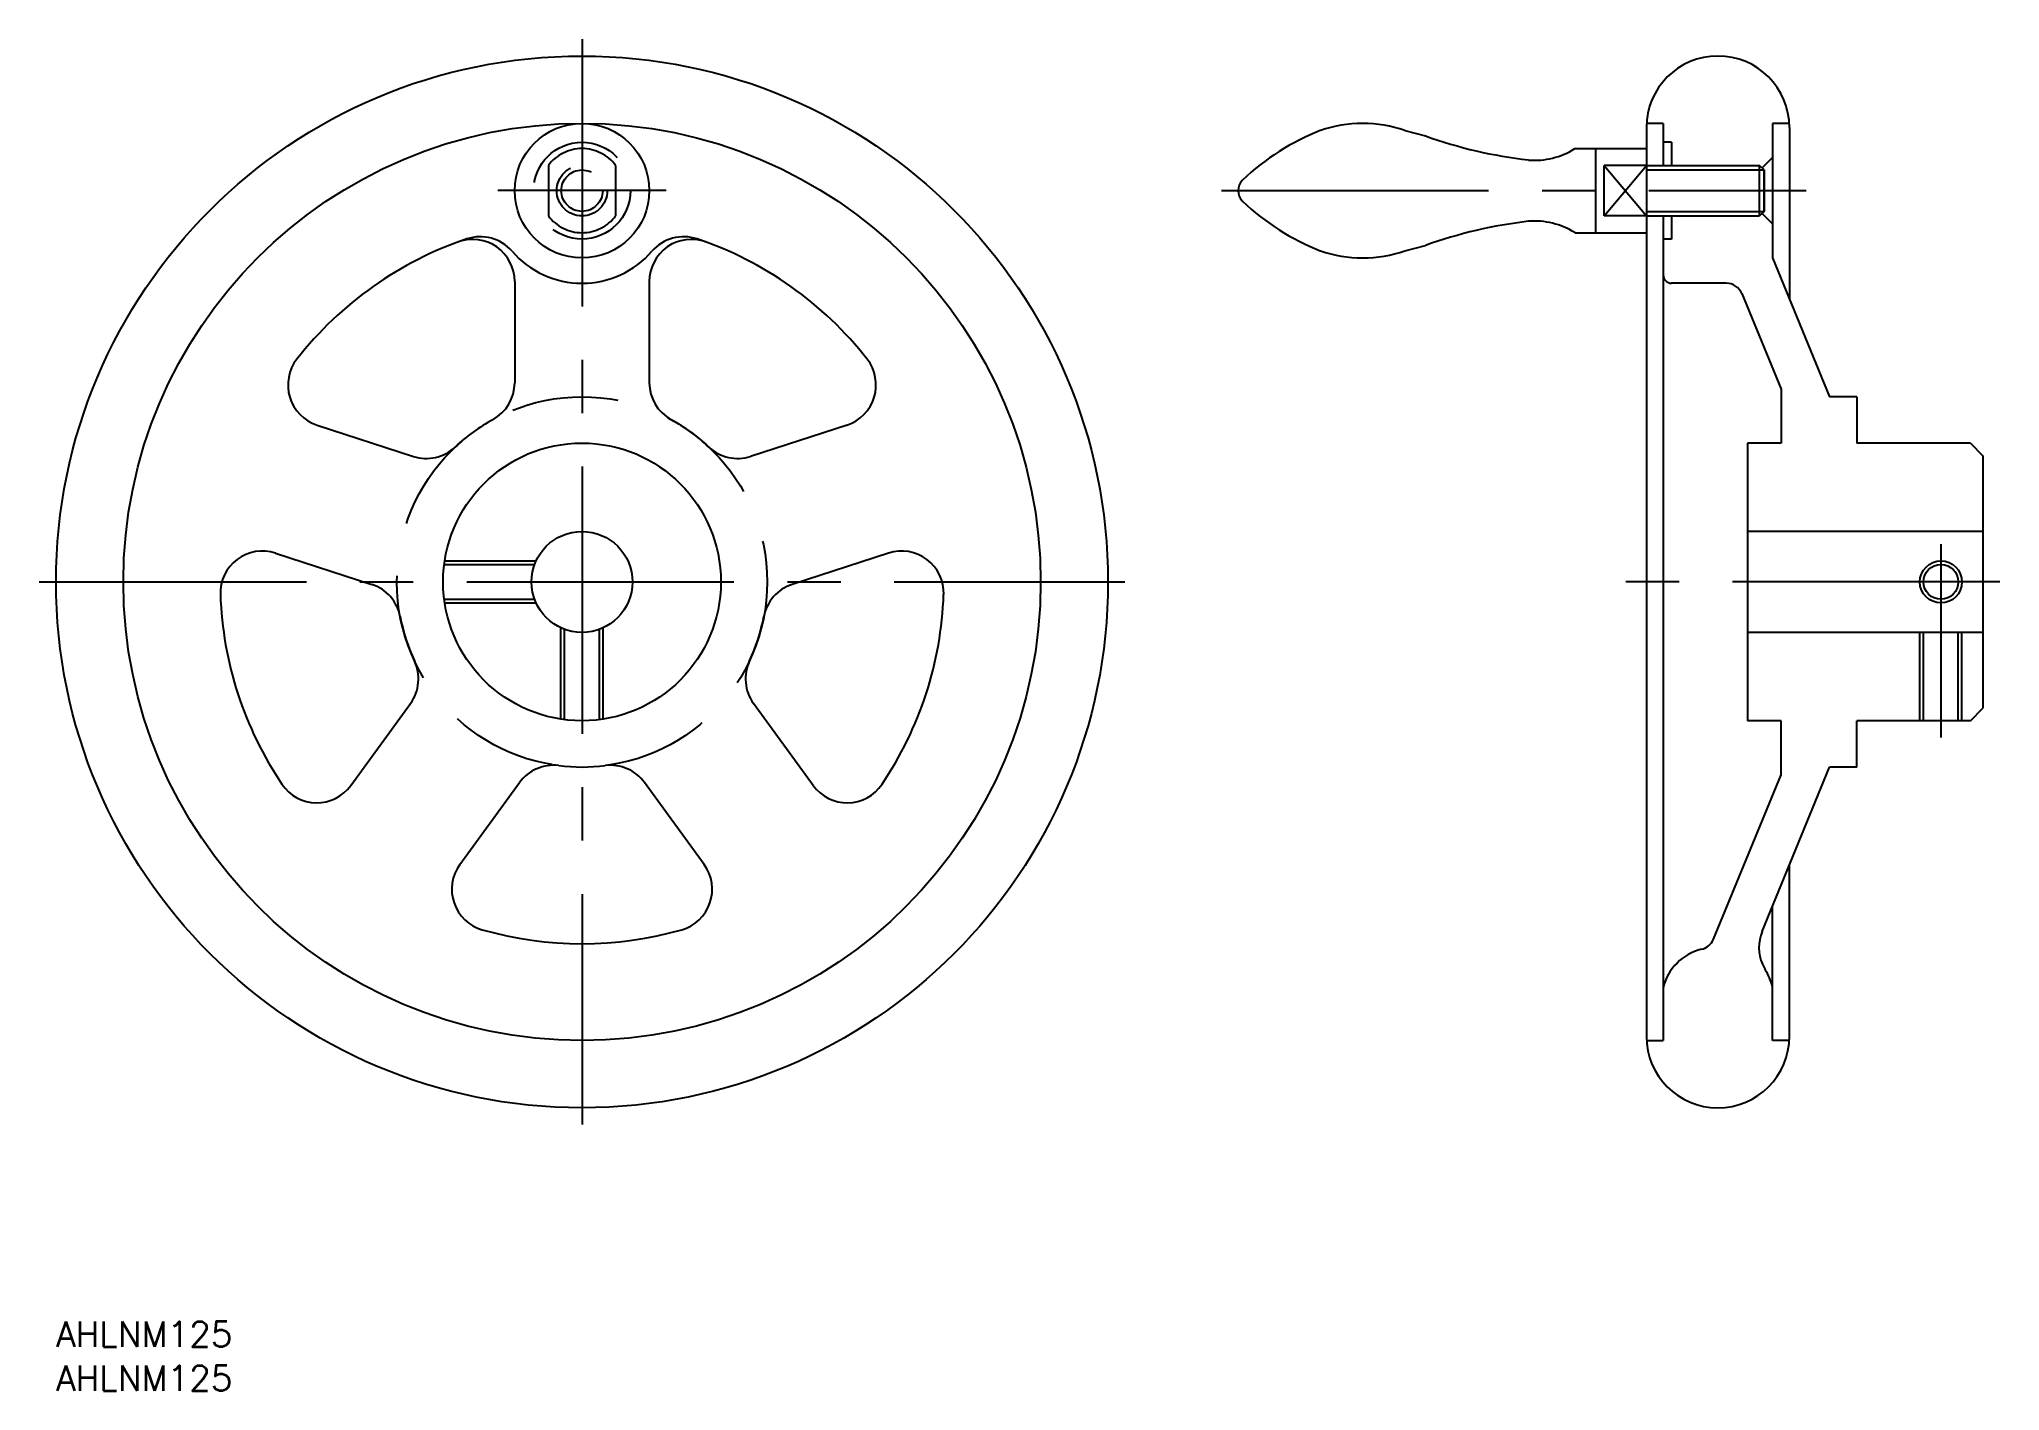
# Model space of a CAD drawing. Extents: x -64 to 168, y -96 to 65.
import ezdxf

# ---------------------------------------------------------------- set-up
doc = ezdxf.new("R2010")
doc.units = 0
doc.linetypes.add('CENTER', pattern=[50.8, 31.75, -6.35, 6.35, -6.35])
doc.linetypes.add('DASHED', pattern=[19.05, 12.7, -6.35])
doc.layers.get('0').update_dxf_attribs({"linetype": 'CONTINUOUS'})
doc.layers.add('CENTER', color=1, linetype='CENTER')
doc.styles.get("Standard").update_dxf_attribs({"font": 'txt.shx', "height": 3, "bigfont": 'bigfont.shx'})

# ---------------------------------------------------------------- blocks, each defined once
blk = doc.blocks.new('*U2')
at = {"color": 7, "linetype": 'CONTINUOUS'}
blk.add_text('AHLNM125', height=3, dxfattribs=at).set_placement((-62.5, -96.13))
blk = doc.blocks.new('*U3')
at = {"color": 7, "linetype": 'CONTINUOUS'}
blk.add_text('AHLNM125', height=3, dxfattribs=at).set_placement((-62.5, -90.9))

msp = doc.modelspace()

# ---------------------------------------------------------------- linework, layer by layer
at = {"color": 7, "linetype": 'CONTINUOUS'}
for p, q in [((97.79, 53.65), (100.23, 53)), ((126.48, 54), (126.48, -54)), ((128.48, 54.5), (126.49, 54.5)), ((128.48, 54.5), (128.48, 49.5)), ((143.46, 54.5), (141.48, 54.5)), ((141.48, 54.5), (141.48, 38.51)), ((143.48, 54), (143.48, 33.64)), ((117.98, 51.5), (126.48, 51.5)), ((120.48, 41.5), (120.48, 51.5)), ((129.48, 52.25), (128.48, 52.25)), ((129.48, 52.25), (129.48, 49.5)), ((126.48, 49.5), (139.93, 49.5)), ((139.93, 43.5), (139.93, 49.5)), ((140.48, 48.96), (139.93, 49.5)), ((141.48, 50.46), (140.23, 49.21)), ((140.48, 44.04), (140.48, 48.96)), ((140.48, 48.96), (140.48, 44.04)), ((126.48, 43.5), (139.93, 43.5)), ((128.48, 43.5), (128.48, -54.5)), ((129.48, 43.5), (129.48, 40.75)), ((140.48, 44.04), (139.93, 43.5)), ((140.23, 43.79), (141.48, 42.54)), ((97.79, 39.35), (100.23, 40)), ((117.98, 41.5), (126.48, 41.5)), ((129.48, 40.75), (128.48, 40.75)), ((141.48, 38.51), (148.26, 22)), ((-8, 35.71), (-8, 23.66)), ((8, 35.71), (8, 23.66)), ((135.97, 35.5), (129.48, 35.5)), ((137.82, 34.26), (142.48, 22.91)), ((142.48, 22.91), (142.48, 16.5)), ((151.48, 22), (148.26, 22)), ((151.48, 22), (151.48, 16.5)), ((-31.49, 18.64), (-20.03, 14.92)), ((31.49, 18.64), (20.03, 14.92)), ((138.48, 16.5), (138.48, -16.5)), ((142.48, 16.5), (138.48, 16.5)), ((164.98, 16.5), (151.48, 16.5)), ((164.98, 16.5), (166.48, 15)), ((166.48, 15), (166.48, -15)), ((166.48, 6), (138.48, 6)), ((-36.43, 3.43), (-24.98, -0.3)), ((36.43, 3.43), (24.98, -0.3)), ((166.48, -6), (138.48, -6)), ((159.41, -16.5), (159.41, -6)), ((163.54, -16.5), (163.54, -6)), ((-27.46, -24.19), (-20.38, -14.44)), ((27.46, -24.19), (20.38, -14.44)), ((164.98, -16.5), (166.48, -15)), ((142.48, -16.5), (138.48, -16.5)), ((142.48, -22.91), (142.48, -16.5)), ((164.98, -16.5), (151.48, -16.5)), ((151.48, -22), (151.48, -16.5)), ((134.44, -42.47), (142.48, -22.91)), ((140.23, -41.54), (148.26, -22)), ((151.48, -22), (148.26, -22)), ((-14.52, -33.59), (-7.44, -23.85)), ((14.52, -33.59), (7.44, -23.85)), ((143.48, -54), (143.48, -33.64)), ((141.48, -54.5), (141.48, -38.51)), ((140.28, -45.44), (140.59, -46.08)), ((126.49, -54.5), (128.48, -54.5)), ((143.46, -54.5), (141.48, -54.5))]:
    msp.add_line(p, q, dxfattribs=at)
at = {"color": 3, "linetype": 'DASHED'}
for p, q in [((-4, 49.5), (-4, 43.5)), ((4, 49.5), (4, 43.5)), ((121.48, 43.5), (126.48, 49.5)), ((121.48, 49.5), (126.48, 43.5)), ((126.48, 49.5), (121.48, 49.5)), ((121.48, 43.5), (121.48, 49.5)), ((126.48, 43.5), (121.48, 43.5)), ((-16.31, 2.5), (-5.45, 2.5)), ((-16.37, 2.07), (-5.63, 2.07)), ((-16.37, -2.07), (-5.63, -2.07)), ((-16.31, -2.5), (-5.45, -2.5)), ((-2.5, -16.31), (-2.5, -5.45)), ((-2.07, -16.37), (-2.07, -5.63)), ((2.07, -16.37), (2.07, -5.63)), ((2.5, -16.31), (2.5, -5.45)), ((158.98, -16.5), (158.98, -6)), ((163.98, -16.5), (163.98, -6))]:
    msp.add_line(p, q, dxfattribs=at)
at = {"color": 3, "linetype": 'CONTINUOUS'}
for p, q in [((126.48, 48.96), (140.48, 48.96)), ((126.48, 44.04), (140.48, 44.04))]:
    msp.add_line(p, q, dxfattribs=at)
at = {"color": 7, "linetype": 'CONTINUOUS'}
for centre, radius in [((0, 0), 62.5), ((0, 0), 54.5), ((0, 46.5), 8), ((0, 0), 16.5), ((0, 0), 6), ((161.48, 0), 2.07)]:
    msp.add_circle(centre, radius, dxfattribs=at)
at = {"color": 3, "linetype": 'DASHED'}
for centre, radius in [((0, 46.5), 5.75), ((0, 46.5), 3), ((0, 46.5), 2.46), ((0, 0), 22)]:
    msp.add_circle(centre, radius, dxfattribs=at)
at = {"color": 3, "linetype": 'CONTINUOUS'}
msp.add_circle((161.48, 0), 2.5, dxfattribs=at)
at = {"color": 7, "linetype": 'CONTINUOUS'}
for centre, radius, start, end in [((134.98, 54), 8.5, 360, 180), ((98.47, 26.54), 29.16, 111.5998, 133.2906), ((92.77, 39.28), 15.22, 70.719, 109.281), ((118.94, 105.6), 55.83, 250.4089, 263.3529), ((113.14, 59.26), 9.15, 265.853, 301.8973), ((79.8, 46.5), 1.83, 136.3761, 223.6239), ((79.8, 46.5), 1.83, 136.3761, 223.6239), ((98.47, 66.46), 29.16, 226.7094, 248.4002), ((118.94, -12.6), 55.83, 96.6471, 109.5911), ((113.14, 33.74), 9.15, 58.1027, 94.147), ((0, 0), 43, 108.5574, 141.9948), ((-13, 35.71), 5, 0, 110.0052), ((-12.09, 36.02), 5, 40.8998, 108.5574), ((13, 35.71), 5, 69.9948, 180), ((12.09, 36.02), 5, 71.4426, 139.1002), ((0, 0), 43, 38.0052, 71.4426), ((0, 46.5), 11, 220.8998, 319.1002), ((92.77, 53.72), 15.22, 250.719, 289.281), ((129.48, 36.5), 1, 180, 270), ((135.97, 33.5), 2, 22.33, 90), ((-29.94, 23.4), 5, 141.9948, 252), ((29.94, 23.4), 5, 288, 38.0052), ((-13, 23.66), 5, 298.7822, 0), ((13, 23.66), 5, 180, 241.2178), ((0, 0), 22, 118.7822, 133.2178), ((0, 0), 22, 46.7822, 61.2178), ((-18.49, 19.68), 5, 252, 313.2178), ((18.49, 19.68), 5, 226.7822, 288), ((-37.98, -1.33), 5, 72, 182.0052), ((37.98, -1.33), 5, 357.9948, 108), ((0, 0), 43, 182.0052, 213.9948), ((-26.52, -5.05), 5, 10.7822, 72), ((26.52, -5.05), 5, 108, 169.2178), ((0, 0), 43, 326.0052, 357.9948), ((0, 0), 22, 190.7822, 205.2178), ((0, 0), 22, 334.7822, 349.2178), ((-24.43, -11.5), 5, 324, 25.2178), ((24.43, -11.5), 5, 154.7822, 216), ((-3.39, -26.79), 5, 82.7822, 144), ((0, 0), 22, 262.7822, 277.2178), ((3.39, -26.79), 5, 36, 97.2178), ((-31.51, -21.25), 5, 213.9948, 324), ((31.51, -21.25), 5, 216, 326.0052), ((-10.47, -36.53), 5, 144, 254.0052), ((10.47, -36.53), 5, 285.9948, 36), ((0, 0), 43, 254.0052, 285.9948), ((144.86, -43.44), 5, 157.67, 203.6448), ((134.52, -49.72), 6.24, 103.7955, 165.8538), ((132.59, -41.71), 2, 282.8041, 337.67), ((133.68, -50.32), 8.11, 15.9921, 31.5172), ((134.98, -54), 8.5, 180, 360)]:
    msp.add_arc(centre, radius, start, end, dxfattribs=at)
at = {"color": 3, "linetype": 'DASHED'}
for start, end in [(36.8699, 143.1301), (216.8699, 323.1301)]:
    msp.add_arc((0, 46.5), 5, start, end, dxfattribs=at)
at = {"layer": 'CENTER', "color": 1, "linetype": 'CENTER'}
for p, q in [((0, 64.5), (0, -64.5)), ((10, 46.5), (-10, 46.5)), ((75.98, 46.5), (145.48, 46.5)), ((161.48, 4.5), (161.48, -18.5)), ((-64.5, 0), (64.5, 0)), ((168.48, 0), (123.98, 0))]:
    msp.add_line(p, q, dxfattribs=at)

# ---------------------------------------------------------------- block references
at = {"color": 7, "linetype": 'CONTINUOUS'}
for name in ['*U3', '*U2']:
    msp.add_blockref(name, (0, 0), dxfattribs=at)

doc.saveas('drawing.dxf')
